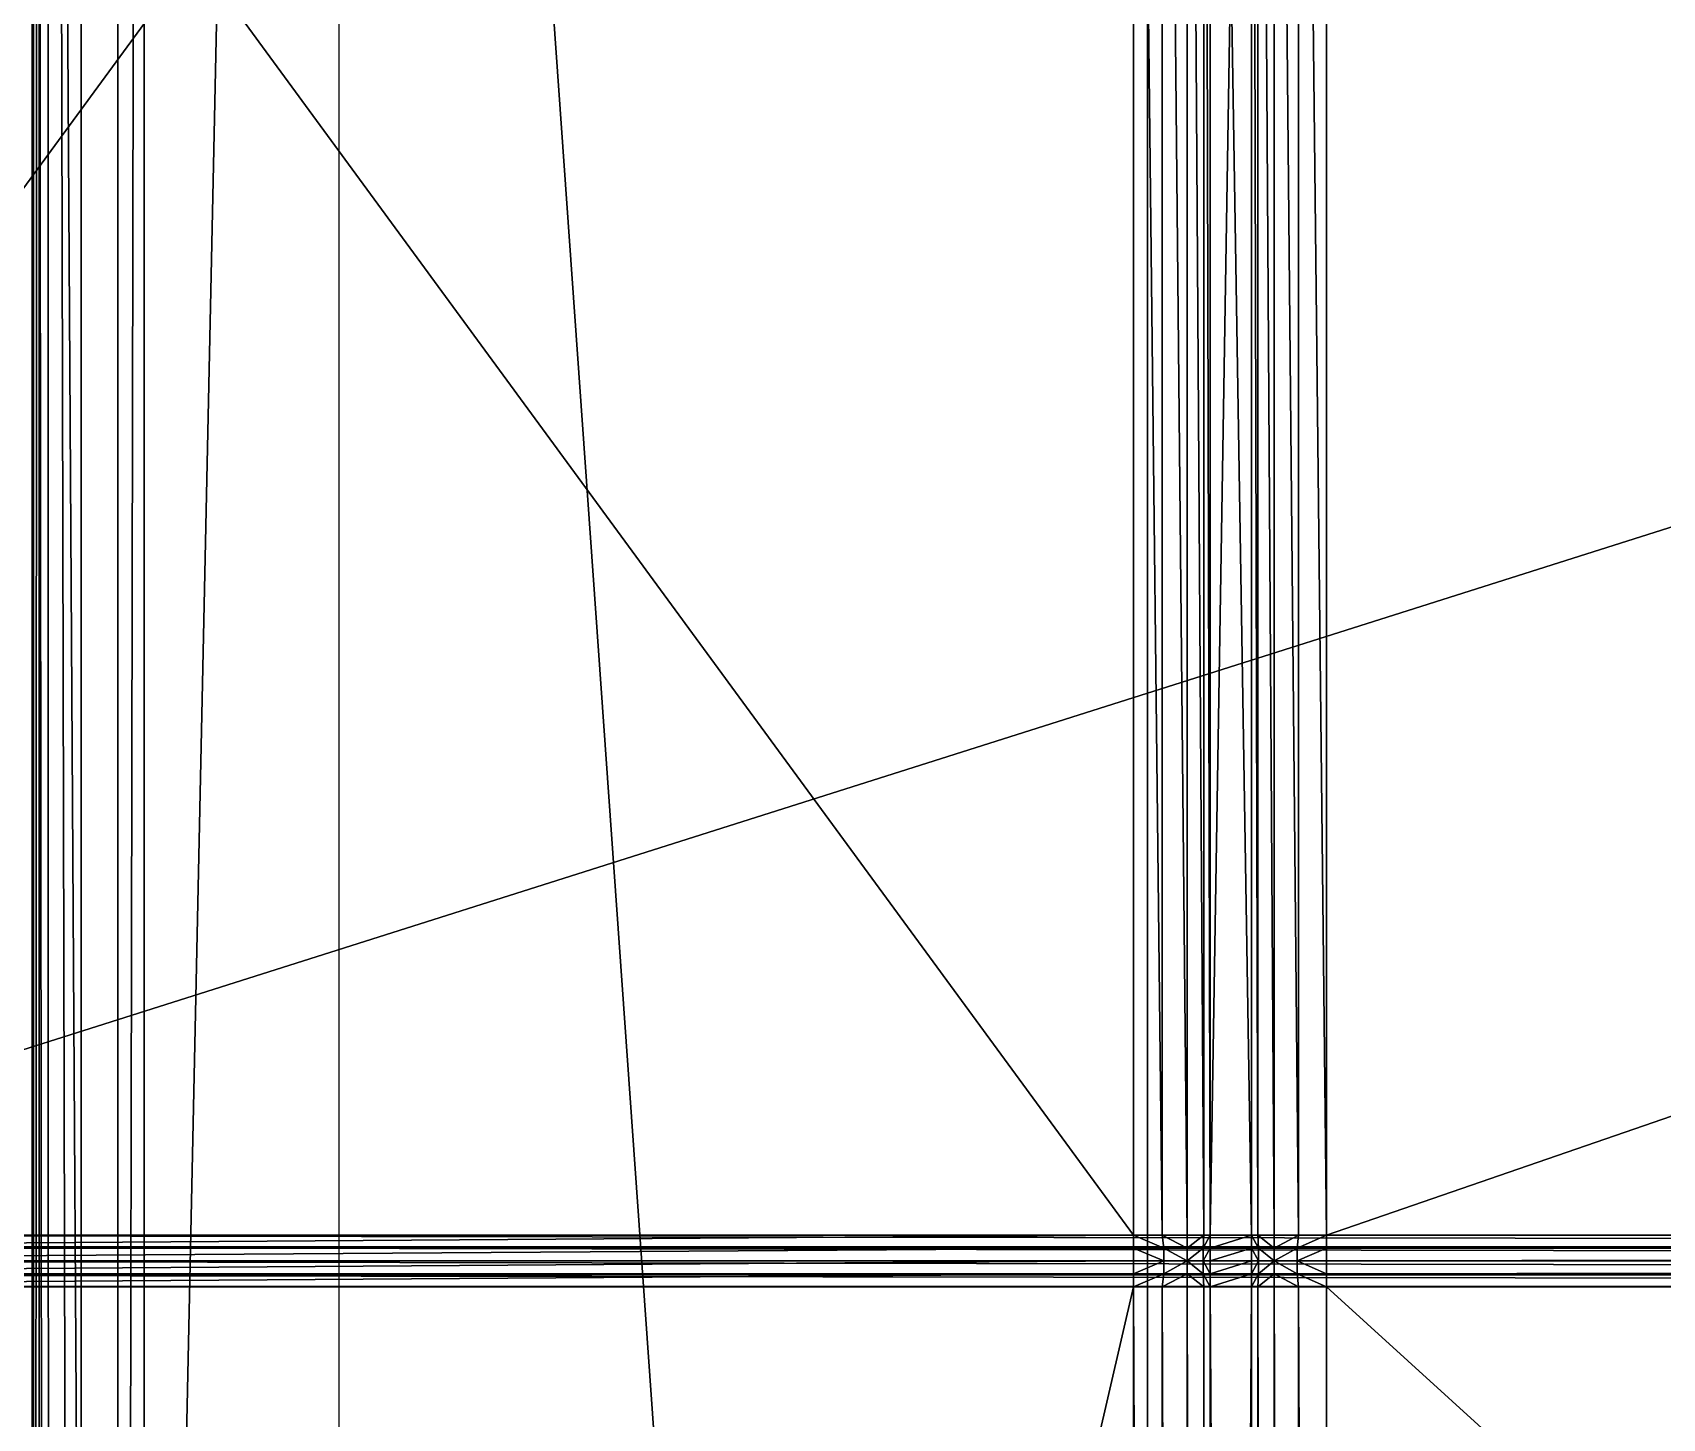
# Model space of a CAD drawing. Extents: x -683 to 86, y -225 to -3.
# Drawn here: x -500.14 to -488.48, y -165.61 to -155.69 of the extents above; entities that cross this region are included whole.
import ezdxf

# ---------------------------------------------------------------- set-up
doc = ezdxf.new("R2010")
doc.units = 0
doc.header["$MEASUREMENT"] = 0
doc.layers.get('0').update_dxf_attribs({"linetype": 'CONTINUOUS'})

msp = doc.modelspace()

# ---------------------------------------------------------------- linework, layer by layer
at = {"color": 252}
for points in [[(-499.531, -214.049, 92.288), (-500.143, -214.049, 97.08), (-500.143, -114.17, 97.08)], [(-499.531, -214.049, 92.288), (-500.143, -114.17, 97.08), (-499.531, -114.17, 92.288)], [(-492.161, -215.62, 34.584), (-499.343, -215.62, 90.815), (-499.343, -114.17, 90.815)], [(-492.161, -215.62, 34.584), (-499.343, -114.17, 90.815), (-492.161, -114.17, 34.584)], [(-499.793, -215.374, 98.63), (-290.08, -200.051, 128.705), (-290.08, -114.373, 128.705)], [(-499.793, -215.374, 98.63), (-290.08, -114.373, 128.705), (-499.793, -114.373, 98.63)]]:
    msp.add_3dface(points, dxfattribs=at)
at = {"color": 254}
msp.add_3dface([(-499.531, -214.049, 92.288), (-499.531, -114.17, 92.288), (-499.343, -114.17, 90.815)], dxfattribs=at)
for points in [[(-499.531, -214.049, 92.288), (-499.343, -114.17, 90.815), (-499.343, -215.62, 90.815)], [(-492.161, -114.17, 34.584), (-492.161, -114.17, 34.584), (-492.161, -215.62, 34.584)], [(-500.093, -114.373, 98.379), (-500.093, -215.417, 98.379), (-500.138, -215.41, 98.477)], [(-500.093, -114.373, 98.379), (-500.138, -215.41, 98.477), (-500.13, -114.373, 98.476)], [(-500.13, -114.373, 98.476), (-500.138, -215.41, 98.477), (-500.028, -215.395, 98.569)], [(-500.13, -114.373, 98.476), (-500.028, -215.395, 98.569), (-500.03, -114.373, 98.569)], [(-500.093, -215.417, 98.379), (-500.093, -114.373, 98.379), (-497.948, -114.373, 96.812)], [(-500.093, -215.417, 98.379), (-497.948, -114.373, 96.812), (-497.948, -215.417, 96.812)], [(-500.03, -114.373, 98.569), (-500.028, -215.395, 98.569), (-499.793, -215.374, 98.63)], [(-500.03, -114.373, 98.569), (-499.793, -215.374, 98.63), (-499.793, -114.373, 98.63)], [(-492.261, -145.959, 31.577), (-505.7, -145.959, 31.775), (-505.7, -164.293, 31.775)], [(-492.261, -145.959, 31.577), (-505.7, -164.293, 31.775), (-492.261, -164.293, 31.577)], [(-446.588, -164.293, 5.55), (-504.396, -164.293, 9.247), (-504.396, -145.959, 9.247)], [(-446.588, -164.293, 5.55), (-504.396, -145.959, 9.247), (-446.588, -145.959, 5.55)], [(-446.588, -145.959, 5.55), (-446.588, -164.293, 5.55), (-504.396, -164.293, 9.247)], [(-446.588, -145.959, 5.55), (-504.396, -164.293, 9.247), (-504.396, -145.959, 9.247)], [(-492.055, -164.293, 31.587), (-492.055, -145.959, 31.587), (-492.261, -145.959, 31.577)], [(-492.055, -164.293, 31.587), (-492.261, -145.959, 31.577), (-492.261, -164.293, 31.577)], [(-492.261, -145.959, 31.577), (-492.261, -164.293, 31.577), (-492.055, -164.293, 31.587)], [(-492.261, -145.959, 31.577), (-492.055, -164.293, 31.587), (-492.055, -145.959, 31.587)], [(-491.878, -164.293, 31.622), (-491.878, -145.959, 31.622), (-492.055, -145.959, 31.587)], [(-491.878, -164.293, 31.622), (-492.055, -145.959, 31.587), (-492.055, -164.293, 31.587)], [(-492.055, -145.959, 31.587), (-492.055, -164.293, 31.587), (-491.878, -164.293, 31.622)], [(-492.055, -145.959, 31.587), (-491.878, -164.293, 31.622), (-491.878, -145.959, 31.622)], [(-491.758, -164.293, 31.676), (-491.758, -145.959, 31.676), (-491.878, -145.959, 31.622)], [(-491.758, -164.293, 31.676), (-491.878, -145.959, 31.622), (-491.878, -164.293, 31.622)], [(-491.878, -145.959, 31.622), (-491.878, -164.293, 31.622), (-491.758, -164.293, 31.676)], [(-491.878, -145.959, 31.622), (-491.758, -164.293, 31.676), (-491.758, -145.959, 31.676)], [(-491.712, -164.293, 31.742), (-491.712, -145.959, 31.742), (-491.758, -145.959, 31.676)], [(-491.712, -164.293, 31.742), (-491.758, -145.959, 31.676), (-491.758, -164.293, 31.676)], [(-491.758, -145.959, 31.676), (-491.758, -164.293, 31.676), (-491.712, -164.293, 31.742)], [(-491.758, -145.959, 31.676), (-491.712, -164.293, 31.742), (-491.712, -145.959, 31.742)], [(-491.712, -164.293, 31.742), (-491.416, -164.293, 35.723), (-491.416, -145.959, 35.723)], [(-491.712, -164.293, 31.742), (-491.416, -145.959, 35.723), (-491.712, -145.959, 31.742)], [(-491.371, -164.293, 35.787), (-491.371, -145.959, 35.787), (-491.416, -145.959, 35.723)], [(-491.371, -164.293, 35.787), (-491.416, -145.959, 35.723), (-491.416, -164.293, 35.723)], [(-491.416, -145.959, 35.723), (-491.416, -164.293, 35.723), (-491.371, -164.293, 35.787)], [(-491.416, -145.959, 35.723), (-491.371, -164.293, 35.787), (-491.371, -145.959, 35.787)], [(-491.254, -164.293, 35.835), (-491.254, -145.959, 35.835), (-491.371, -145.959, 35.787)], [(-491.254, -164.293, 35.835), (-491.371, -145.959, 35.787), (-491.371, -164.293, 35.787)], [(-491.371, -145.959, 35.787), (-491.371, -164.293, 35.787), (-491.254, -164.293, 35.835)], [(-491.371, -145.959, 35.787), (-491.254, -164.293, 35.835), (-491.254, -145.959, 35.835)], [(-491.081, -164.293, 35.86), (-491.081, -145.959, 35.86), (-491.254, -145.959, 35.835)], [(-491.081, -164.293, 35.86), (-491.254, -145.959, 35.835), (-491.254, -164.293, 35.835)], [(-491.254, -145.959, 35.835), (-491.254, -164.293, 35.835), (-491.081, -164.293, 35.86)], [(-491.254, -145.959, 35.835), (-491.081, -164.293, 35.86), (-491.081, -145.959, 35.86)], [(-490.88, -164.293, 35.858), (-490.88, -145.959, 35.858), (-491.081, -145.959, 35.86)], [(-490.88, -164.293, 35.858), (-491.081, -145.959, 35.86), (-491.081, -164.293, 35.86)], [(-491.081, -145.959, 35.86), (-491.081, -164.293, 35.86), (-490.88, -164.293, 35.858)], [(-491.081, -145.959, 35.86), (-490.88, -164.293, 35.858), (-490.88, -145.959, 35.858)], [(-490.88, -164.293, 35.858), (-437.728, -164.293, 31.908), (-437.728, -145.959, 31.908)], [(-490.88, -164.293, 35.858), (-437.728, -145.959, 31.908), (-490.88, -145.959, 35.858)], [(-490.88, -145.959, 35.858), (-490.88, -164.293, 35.858), (-437.728, -164.293, 31.908)], [(-490.88, -145.959, 35.858), (-437.728, -164.293, 31.908), (-437.728, -145.959, 31.908)], [(-505.7, -164.386, 31.775), (-492.261, -164.386, 31.577), (-492.261, -164.293, 31.577)], [(-505.7, -164.386, 31.775), (-492.261, -164.293, 31.577), (-505.7, -164.293, 31.775)], [(-492.261, -164.293, 31.577), (-505.7, -164.293, 31.775), (-505.7, -164.386, 31.775)], [(-492.261, -164.293, 31.577), (-505.7, -164.386, 31.775), (-492.261, -164.386, 31.577)], [(-446.589, -164.378, 5.551), (-504.398, -164.378, 9.248), (-504.396, -164.293, 9.247)], [(-504.396, -164.293, 9.247), (-446.589, -164.378, 5.551), (-504.398, -164.378, 9.248)], [(-446.589, -164.378, 5.551), (-504.396, -164.293, 9.247), (-446.588, -164.293, 5.55)], [(-504.396, -164.293, 9.247), (-446.588, -164.293, 5.55), (-446.589, -164.378, 5.551)], [(-492.261, -164.293, 31.577), (-492.261, -164.386, 31.577), (-492.045, -164.386, 31.588)], [(-492.261, -164.293, 31.577), (-492.045, -164.386, 31.588), (-492.055, -164.293, 31.587)], [(-492.261, -164.293, 31.577), (-492.261, -164.386, 31.577), (-492.045, -164.386, 31.588)], [(-492.261, -164.293, 31.577), (-492.045, -164.386, 31.588), (-492.055, -164.293, 31.587)], [(-492.055, -164.293, 31.587), (-492.045, -164.386, 31.588), (-491.878, -164.386, 31.622)], [(-492.055, -164.293, 31.587), (-491.878, -164.386, 31.622), (-491.878, -164.293, 31.622)], [(-492.055, -164.293, 31.587), (-492.045, -164.386, 31.588), (-491.878, -164.386, 31.622)], [(-492.055, -164.293, 31.587), (-491.878, -164.386, 31.622), (-491.878, -164.293, 31.622)], [(-491.758, -164.293, 31.676), (-491.878, -164.293, 31.622), (-491.878, -164.386, 31.622)], [(-491.758, -164.293, 31.676), (-491.878, -164.386, 31.622), (-491.762, -164.386, 31.673)], [(-491.758, -164.293, 31.676), (-491.878, -164.293, 31.622), (-491.878, -164.386, 31.622)], [(-491.758, -164.293, 31.676), (-491.878, -164.386, 31.622), (-491.762, -164.386, 31.673)], [(-491.712, -164.293, 31.742), (-491.758, -164.293, 31.676), (-491.762, -164.386, 31.673)], [(-491.712, -164.293, 31.742), (-491.762, -164.386, 31.673), (-491.712, -164.386, 31.742)], [(-491.712, -164.293, 31.742), (-491.758, -164.293, 31.676), (-491.762, -164.386, 31.673)], [(-491.712, -164.293, 31.742), (-491.762, -164.386, 31.673), (-491.712, -164.386, 31.742)], [(-491.712, -164.386, 31.742), (-491.416, -164.386, 35.723), (-491.416, -164.293, 35.723)], [(-491.712, -164.386, 31.742), (-491.416, -164.293, 35.723), (-491.712, -164.293, 31.742)], [(-491.416, -164.293, 35.723), (-491.712, -164.293, 31.742), (-491.712, -164.386, 31.742)], [(-491.416, -164.293, 35.723), (-491.712, -164.386, 31.742), (-491.416, -164.386, 35.723)], [(-491.416, -164.293, 35.723), (-491.416, -164.386, 35.723), (-491.367, -164.386, 35.789)], [(-491.416, -164.293, 35.723), (-491.367, -164.386, 35.789), (-491.371, -164.293, 35.787)], [(-491.416, -164.293, 35.723), (-491.416, -164.386, 35.723), (-491.367, -164.386, 35.789)], [(-491.416, -164.293, 35.723), (-491.367, -164.386, 35.789), (-491.371, -164.293, 35.787)], [(-491.371, -164.293, 35.787), (-491.367, -164.386, 35.789), (-491.254, -164.386, 35.835)], [(-491.371, -164.293, 35.787), (-491.254, -164.386, 35.835), (-491.254, -164.293, 35.835)], [(-491.371, -164.293, 35.787), (-491.367, -164.386, 35.789), (-491.254, -164.386, 35.835)], [(-491.371, -164.293, 35.787), (-491.254, -164.386, 35.835), (-491.254, -164.293, 35.835)], [(-491.081, -164.293, 35.86), (-491.254, -164.293, 35.835), (-491.254, -164.386, 35.835)], [(-491.081, -164.293, 35.86), (-491.254, -164.386, 35.835), (-491.091, -164.386, 35.859)], [(-491.081, -164.293, 35.86), (-491.254, -164.293, 35.835), (-491.254, -164.386, 35.835)], [(-491.081, -164.293, 35.86), (-491.254, -164.386, 35.835), (-491.091, -164.386, 35.859)], [(-490.88, -164.293, 35.858), (-491.081, -164.293, 35.86), (-491.091, -164.386, 35.859)], [(-490.88, -164.293, 35.858), (-491.091, -164.386, 35.859), (-490.88, -164.386, 35.858)], [(-490.88, -164.293, 35.858), (-491.081, -164.293, 35.86), (-491.091, -164.386, 35.859)], [(-490.88, -164.293, 35.858), (-491.091, -164.386, 35.859), (-490.88, -164.386, 35.858)], [(-490.88, -164.386, 35.858), (-437.728, -164.386, 31.908), (-437.728, -164.293, 31.908)], [(-490.88, -164.386, 35.858), (-437.728, -164.293, 31.908), (-490.88, -164.293, 35.858)], [(-437.728, -164.293, 31.908), (-490.88, -164.293, 35.858), (-490.88, -164.386, 35.858)], [(-437.728, -164.293, 31.908), (-490.88, -164.386, 35.858), (-437.728, -164.386, 31.908)], [(-505.7, -164.478, 31.775), (-492.261, -164.478, 31.577), (-492.261, -164.386, 31.577)], [(-505.7, -164.478, 31.775), (-492.261, -164.386, 31.577), (-505.7, -164.386, 31.775)], [(-492.261, -164.386, 31.577), (-505.7, -164.386, 31.775), (-505.7, -164.478, 31.775)], [(-492.261, -164.386, 31.577), (-505.7, -164.478, 31.775), (-492.261, -164.478, 31.577)], [(-446.59, -164.478, 5.555), (-504.398, -164.478, 9.252), (-504.398, -164.378, 9.248)], [(-446.59, -164.478, 5.555), (-504.398, -164.378, 9.248), (-446.589, -164.378, 5.551)], [(-504.398, -164.378, 9.248), (-446.589, -164.378, 5.551), (-446.59, -164.478, 5.555)], [(-504.398, -164.378, 9.248), (-446.59, -164.478, 5.555), (-504.398, -164.478, 9.252)], [(-492.261, -164.386, 31.577), (-492.261, -164.478, 31.577), (-492.045, -164.478, 31.588)], [(-492.261, -164.386, 31.577), (-492.045, -164.478, 31.588), (-492.045, -164.386, 31.588)], [(-492.261, -164.386, 31.577), (-492.261, -164.478, 31.577), (-492.045, -164.478, 31.588)], [(-492.261, -164.386, 31.577), (-492.045, -164.478, 31.588), (-492.045, -164.386, 31.588)], [(-492.045, -164.386, 31.588), (-492.045, -164.478, 31.588), (-491.878, -164.478, 31.622)], [(-492.045, -164.386, 31.588), (-491.878, -164.478, 31.622), (-491.878, -164.386, 31.622)], [(-492.045, -164.386, 31.588), (-492.045, -164.478, 31.588), (-491.878, -164.478, 31.622)], [(-492.045, -164.386, 31.588), (-491.878, -164.478, 31.622), (-491.878, -164.386, 31.622)], [(-491.762, -164.386, 31.673), (-491.878, -164.386, 31.622), (-491.878, -164.478, 31.622)], [(-491.762, -164.386, 31.673), (-491.878, -164.478, 31.622), (-491.762, -164.478, 31.673)], [(-491.762, -164.386, 31.673), (-491.878, -164.386, 31.622), (-491.878, -164.478, 31.622)], [(-491.762, -164.386, 31.673), (-491.878, -164.478, 31.622), (-491.762, -164.478, 31.673)], [(-491.712, -164.386, 31.742), (-491.762, -164.386, 31.673), (-491.762, -164.478, 31.673)], [(-491.712, -164.386, 31.742), (-491.762, -164.478, 31.673), (-491.712, -164.478, 31.742)], [(-491.712, -164.386, 31.742), (-491.762, -164.386, 31.673), (-491.762, -164.478, 31.673)], [(-491.712, -164.386, 31.742), (-491.762, -164.478, 31.673), (-491.712, -164.478, 31.742)], [(-491.712, -164.478, 31.742), (-491.416, -164.478, 35.723), (-491.416, -164.386, 35.723)], [(-491.712, -164.478, 31.742), (-491.416, -164.386, 35.723), (-491.712, -164.386, 31.742)], [(-491.416, -164.386, 35.723), (-491.712, -164.386, 31.742), (-491.712, -164.478, 31.742)], [(-491.416, -164.386, 35.723), (-491.712, -164.478, 31.742), (-491.416, -164.478, 35.723)], [(-491.416, -164.386, 35.723), (-491.416, -164.478, 35.723), (-491.367, -164.478, 35.789)], [(-491.416, -164.386, 35.723), (-491.367, -164.478, 35.789), (-491.367, -164.386, 35.789)], [(-491.416, -164.386, 35.723), (-491.416, -164.478, 35.723), (-491.367, -164.478, 35.789)], [(-491.416, -164.386, 35.723), (-491.367, -164.478, 35.789), (-491.367, -164.386, 35.789)], [(-491.367, -164.386, 35.789), (-491.367, -164.478, 35.789), (-491.254, -164.478, 35.835)], [(-491.367, -164.386, 35.789), (-491.254, -164.478, 35.835), (-491.254, -164.386, 35.835)], [(-491.367, -164.386, 35.789), (-491.367, -164.478, 35.789), (-491.254, -164.478, 35.835)], [(-491.367, -164.386, 35.789), (-491.254, -164.478, 35.835), (-491.254, -164.386, 35.835)], [(-491.091, -164.386, 35.859), (-491.254, -164.386, 35.835), (-491.254, -164.478, 35.835)], [(-491.091, -164.386, 35.859), (-491.254, -164.478, 35.835), (-491.091, -164.478, 35.859)], [(-491.091, -164.386, 35.859), (-491.254, -164.386, 35.835), (-491.254, -164.478, 35.835)], [(-491.091, -164.386, 35.859), (-491.254, -164.478, 35.835), (-491.091, -164.478, 35.859)], [(-490.88, -164.386, 35.858), (-491.091, -164.386, 35.859), (-491.091, -164.478, 35.859)], [(-490.88, -164.386, 35.858), (-491.091, -164.478, 35.859), (-490.88, -164.478, 35.858)], [(-490.88, -164.386, 35.858), (-491.091, -164.386, 35.859), (-491.091, -164.478, 35.859)], [(-490.88, -164.386, 35.858), (-491.091, -164.478, 35.859), (-490.88, -164.478, 35.858)], [(-490.88, -164.478, 35.858), (-437.728, -164.478, 31.908), (-437.728, -164.386, 31.908)], [(-490.88, -164.478, 35.858), (-437.728, -164.386, 31.908), (-490.88, -164.386, 35.858)], [(-437.728, -164.386, 31.908), (-490.88, -164.386, 35.858), (-490.88, -164.478, 35.858)], [(-437.728, -164.386, 31.908), (-490.88, -164.478, 35.858), (-437.728, -164.478, 31.908)], [(-505.7, -164.571, 31.775), (-492.261, -164.571, 31.577), (-492.261, -164.478, 31.577)], [(-505.7, -164.571, 31.775), (-492.261, -164.478, 31.577), (-505.7, -164.478, 31.775)], [(-492.261, -164.478, 31.577), (-505.7, -164.478, 31.775), (-505.7, -164.571, 31.775)], [(-492.261, -164.478, 31.577), (-505.7, -164.571, 31.775), (-492.261, -164.571, 31.577)], [(-505.7, -164.663, 31.775), (-492.261, -164.663, 31.577), (-492.261, -164.571, 31.577)], [(-505.7, -164.663, 31.775), (-492.261, -164.571, 31.577), (-505.7, -164.571, 31.775)], [(-492.261, -164.571, 31.577), (-505.7, -164.571, 31.775), (-505.7, -164.663, 31.775)], [(-492.261, -164.571, 31.577), (-505.7, -164.663, 31.775), (-492.261, -164.663, 31.577)], [(-446.589, -164.578, 5.56), (-504.398, -164.578, 9.258), (-504.398, -164.478, 9.252)], [(-446.589, -164.578, 5.56), (-504.398, -164.478, 9.252), (-446.59, -164.478, 5.555)], [(-504.398, -164.478, 9.252), (-446.59, -164.478, 5.555), (-446.589, -164.578, 5.56)], [(-504.398, -164.478, 9.252), (-446.589, -164.578, 5.56), (-504.398, -164.578, 9.258)], [(-446.588, -164.662, 5.567), (-504.396, -164.662, 9.264), (-504.398, -164.578, 9.258)], [(-446.588, -164.662, 5.567), (-504.398, -164.578, 9.258), (-446.589, -164.578, 5.56)], [(-504.398, -164.578, 9.258), (-446.589, -164.578, 5.56), (-446.588, -164.662, 5.567)], [(-504.398, -164.578, 9.258), (-446.588, -164.662, 5.567), (-504.396, -164.662, 9.264)], [(-492.261, -164.571, 31.577), (-492.045, -164.571, 31.588), (-492.045, -164.478, 31.588)], [(-492.261, -164.571, 31.577), (-492.045, -164.478, 31.588), (-492.261, -164.478, 31.577)], [(-492.261, -164.571, 31.577), (-492.045, -164.571, 31.588), (-492.045, -164.478, 31.588)], [(-492.261, -164.571, 31.577), (-492.045, -164.478, 31.588), (-492.261, -164.478, 31.577)], [(-492.261, -164.663, 31.577), (-492.055, -164.663, 31.587), (-492.045, -164.571, 31.588)], [(-492.261, -164.663, 31.577), (-492.045, -164.571, 31.588), (-492.261, -164.571, 31.577)], [(-492.261, -164.663, 31.577), (-492.055, -164.663, 31.587), (-492.045, -164.571, 31.588)], [(-492.261, -164.663, 31.577), (-492.045, -164.571, 31.588), (-492.261, -164.571, 31.577)], [(-492.055, -164.663, 31.587), (-491.878, -164.663, 31.622), (-491.878, -164.571, 31.622)], [(-492.055, -164.663, 31.587), (-491.878, -164.571, 31.622), (-492.045, -164.571, 31.588)], [(-492.055, -164.663, 31.587), (-491.878, -164.663, 31.622), (-491.878, -164.571, 31.622)], [(-492.055, -164.663, 31.587), (-491.878, -164.571, 31.622), (-492.045, -164.571, 31.588)], [(-492.045, -164.571, 31.588), (-491.878, -164.571, 31.622), (-491.878, -164.478, 31.622)], [(-492.045, -164.571, 31.588), (-491.878, -164.478, 31.622), (-492.045, -164.478, 31.588)], [(-492.045, -164.571, 31.588), (-491.878, -164.571, 31.622), (-491.878, -164.478, 31.622)], [(-492.045, -164.571, 31.588), (-491.878, -164.478, 31.622), (-492.045, -164.478, 31.588)], [(-491.762, -164.571, 31.673), (-491.762, -164.478, 31.673), (-491.878, -164.478, 31.622)], [(-491.762, -164.571, 31.673), (-491.878, -164.478, 31.622), (-491.878, -164.571, 31.622)], [(-491.762, -164.571, 31.673), (-491.762, -164.478, 31.673), (-491.878, -164.478, 31.622)], [(-491.762, -164.571, 31.673), (-491.878, -164.478, 31.622), (-491.878, -164.571, 31.622)], [(-491.758, -164.663, 31.676), (-491.762, -164.571, 31.673), (-491.878, -164.571, 31.622)], [(-491.758, -164.663, 31.676), (-491.878, -164.571, 31.622), (-491.878, -164.663, 31.622)], [(-491.758, -164.663, 31.676), (-491.762, -164.571, 31.673), (-491.878, -164.571, 31.622)], [(-491.758, -164.663, 31.676), (-491.878, -164.571, 31.622), (-491.878, -164.663, 31.622)], [(-491.712, -164.571, 31.742), (-491.712, -164.478, 31.742), (-491.762, -164.478, 31.673)], [(-491.712, -164.571, 31.742), (-491.762, -164.478, 31.673), (-491.762, -164.571, 31.673)], [(-491.712, -164.571, 31.742), (-491.712, -164.478, 31.742), (-491.762, -164.478, 31.673)], [(-491.712, -164.571, 31.742), (-491.762, -164.478, 31.673), (-491.762, -164.571, 31.673)], [(-491.712, -164.663, 31.742), (-491.712, -164.571, 31.742), (-491.762, -164.571, 31.673)], [(-491.712, -164.663, 31.742), (-491.762, -164.571, 31.673), (-491.758, -164.663, 31.676)], [(-491.712, -164.663, 31.742), (-491.712, -164.571, 31.742), (-491.762, -164.571, 31.673)], [(-491.712, -164.663, 31.742), (-491.762, -164.571, 31.673), (-491.758, -164.663, 31.676)], [(-491.712, -164.571, 31.742), (-491.416, -164.571, 35.723), (-491.416, -164.478, 35.723)], [(-491.712, -164.571, 31.742), (-491.416, -164.478, 35.723), (-491.712, -164.478, 31.742)], [(-491.416, -164.478, 35.723), (-491.712, -164.478, 31.742), (-491.712, -164.571, 31.742)], [(-491.416, -164.478, 35.723), (-491.712, -164.571, 31.742), (-491.416, -164.571, 35.723)], [(-491.712, -164.663, 31.742), (-491.416, -164.663, 35.723), (-491.416, -164.571, 35.723)], [(-491.712, -164.663, 31.742), (-491.416, -164.571, 35.723), (-491.712, -164.571, 31.742)], [(-491.416, -164.571, 35.723), (-491.712, -164.571, 31.742), (-491.712, -164.663, 31.742)], [(-491.416, -164.571, 35.723), (-491.712, -164.663, 31.742), (-491.416, -164.663, 35.723)], [(-491.416, -164.571, 35.723), (-491.367, -164.571, 35.789), (-491.367, -164.478, 35.789)], [(-491.416, -164.571, 35.723), (-491.367, -164.478, 35.789), (-491.416, -164.478, 35.723)], [(-491.416, -164.571, 35.723), (-491.367, -164.571, 35.789), (-491.367, -164.478, 35.789)], [(-491.416, -164.571, 35.723), (-491.367, -164.478, 35.789), (-491.416, -164.478, 35.723)], [(-491.416, -164.663, 35.723), (-491.371, -164.663, 35.787), (-491.367, -164.571, 35.789)], [(-491.416, -164.663, 35.723), (-491.367, -164.571, 35.789), (-491.416, -164.571, 35.723)], [(-491.416, -164.663, 35.723), (-491.371, -164.663, 35.787), (-491.367, -164.571, 35.789)], [(-491.416, -164.663, 35.723), (-491.367, -164.571, 35.789), (-491.416, -164.571, 35.723)], [(-491.371, -164.663, 35.787), (-491.254, -164.663, 35.835), (-491.254, -164.571, 35.835)], [(-491.371, -164.663, 35.787), (-491.254, -164.571, 35.835), (-491.367, -164.571, 35.789)], [(-491.371, -164.663, 35.787), (-491.254, -164.663, 35.835), (-491.254, -164.571, 35.835)], [(-491.371, -164.663, 35.787), (-491.254, -164.571, 35.835), (-491.367, -164.571, 35.789)], [(-491.367, -164.571, 35.789), (-491.254, -164.571, 35.835), (-491.254, -164.478, 35.835)], [(-491.367, -164.571, 35.789), (-491.254, -164.478, 35.835), (-491.367, -164.478, 35.789)], [(-491.367, -164.571, 35.789), (-491.254, -164.571, 35.835), (-491.254, -164.478, 35.835)], [(-491.367, -164.571, 35.789), (-491.254, -164.478, 35.835), (-491.367, -164.478, 35.789)], [(-491.091, -164.571, 35.859), (-491.091, -164.478, 35.859), (-491.254, -164.478, 35.835)], [(-491.091, -164.571, 35.859), (-491.254, -164.478, 35.835), (-491.254, -164.571, 35.835)], [(-491.091, -164.571, 35.859), (-491.091, -164.478, 35.859), (-491.254, -164.478, 35.835)], [(-491.091, -164.571, 35.859), (-491.254, -164.478, 35.835), (-491.254, -164.571, 35.835)], [(-491.081, -164.663, 35.86), (-491.091, -164.571, 35.859), (-491.254, -164.571, 35.835)], [(-491.081, -164.663, 35.86), (-491.254, -164.571, 35.835), (-491.254, -164.663, 35.835)], [(-491.081, -164.663, 35.86), (-491.091, -164.571, 35.859), (-491.254, -164.571, 35.835)], [(-491.081, -164.663, 35.86), (-491.254, -164.571, 35.835), (-491.254, -164.663, 35.835)], [(-490.88, -164.571, 35.858), (-490.88, -164.478, 35.858), (-491.091, -164.478, 35.859)], [(-490.88, -164.571, 35.858), (-491.091, -164.478, 35.859), (-491.091, -164.571, 35.859)], [(-490.88, -164.571, 35.858), (-490.88, -164.478, 35.858), (-491.091, -164.478, 35.859)], [(-490.88, -164.571, 35.858), (-491.091, -164.478, 35.859), (-491.091, -164.571, 35.859)], [(-490.88, -164.663, 35.858), (-490.88, -164.571, 35.858), (-491.091, -164.571, 35.859)], [(-490.88, -164.663, 35.858), (-491.091, -164.571, 35.859), (-491.081, -164.663, 35.86)], [(-490.88, -164.663, 35.858), (-490.88, -164.571, 35.858), (-491.091, -164.571, 35.859)], [(-490.88, -164.663, 35.858), (-491.091, -164.571, 35.859), (-491.081, -164.663, 35.86)], [(-490.88, -164.571, 35.858), (-437.728, -164.571, 31.908), (-437.728, -164.478, 31.908)], [(-490.88, -164.571, 35.858), (-437.728, -164.478, 31.908), (-490.88, -164.478, 35.858)], [(-437.728, -164.478, 31.908), (-490.88, -164.478, 35.858), (-490.88, -164.571, 35.858)], [(-437.728, -164.478, 31.908), (-490.88, -164.571, 35.858), (-437.728, -164.571, 31.908)], [(-490.88, -164.663, 35.858), (-437.728, -164.663, 31.908), (-437.728, -164.571, 31.908)], [(-490.88, -164.663, 35.858), (-437.728, -164.571, 31.908), (-490.88, -164.571, 35.858)], [(-437.728, -164.571, 31.908), (-490.88, -164.571, 35.858), (-490.88, -164.663, 35.858)], [(-437.728, -164.571, 31.908), (-490.88, -164.663, 35.858), (-437.728, -164.663, 31.908)], [(-504.396, -164.662, 9.264), (-446.588, -164.662, 5.567), (-446.588, -223.392, 11.154)], [(-504.396, -164.662, 9.264), (-446.588, -223.392, 11.154), (-504.396, -223.392, 14.851)], [(-504.396, -223.392, 14.851), (-504.396, -164.662, 9.264), (-446.588, -164.662, 5.567)], [(-504.396, -223.392, 14.851), (-446.588, -164.662, 5.567), (-446.588, -223.392, 11.154)], [(-492.055, -213.134, 31.587), (-492.055, -164.663, 31.587), (-492.261, -164.663, 31.577)], [(-492.261, -164.663, 31.577), (-492.261, -213.166, 31.577), (-492.055, -213.134, 31.587)], [(-492.261, -164.663, 31.577), (-492.055, -213.134, 31.587), (-492.055, -164.663, 31.587)], [(-491.878, -213.095, 31.622), (-491.878, -164.663, 31.622), (-492.055, -164.663, 31.587)], [(-491.878, -213.095, 31.622), (-492.055, -164.663, 31.587), (-492.055, -213.134, 31.587)], [(-492.055, -164.663, 31.587), (-492.055, -213.134, 31.587), (-491.878, -213.095, 31.622)], [(-492.055, -164.663, 31.587), (-491.878, -213.095, 31.622), (-491.878, -164.663, 31.622)], [(-491.758, -213.056, 31.676), (-491.758, -164.663, 31.676), (-491.878, -164.663, 31.622)], [(-491.758, -213.056, 31.676), (-491.878, -164.663, 31.622), (-491.878, -213.095, 31.622)], [(-491.878, -164.663, 31.622), (-491.878, -213.095, 31.622), (-491.758, -213.056, 31.676)], [(-491.878, -164.663, 31.622), (-491.758, -213.056, 31.676), (-491.758, -164.663, 31.676)], [(-491.712, -213.024, 31.742), (-491.712, -164.663, 31.742), (-491.758, -164.663, 31.676)], [(-491.712, -213.024, 31.742), (-491.758, -164.663, 31.676), (-491.758, -213.056, 31.676)], [(-491.758, -164.663, 31.676), (-491.758, -213.056, 31.676), (-491.712, -213.024, 31.742)], [(-491.758, -164.663, 31.676), (-491.712, -213.024, 31.742), (-491.712, -164.663, 31.742)], [(-491.712, -164.663, 31.742), (-491.416, -213.024, 35.723), (-491.416, -164.663, 35.723)], [(-491.712, -213.024, 31.742), (-491.416, -213.024, 35.723), (-491.416, -164.663, 35.723)], [(-491.373, -213.024, 35.787), (-491.371, -164.663, 35.787), (-491.416, -164.663, 35.723)], [(-491.373, -213.024, 35.787), (-491.416, -164.663, 35.723), (-491.416, -213.024, 35.723)], [(-491.416, -164.663, 35.723), (-491.416, -213.024, 35.723), (-491.373, -213.024, 35.787)], [(-491.416, -164.663, 35.723), (-491.373, -213.024, 35.787), (-491.371, -164.663, 35.787)], [(-491.256, -213.024, 35.836), (-491.371, -164.663, 35.787), (-491.373, -213.024, 35.787)], [(-491.371, -164.663, 35.787), (-491.373, -213.024, 35.787), (-491.256, -213.024, 35.836)], [(-491.256, -213.024, 35.836), (-491.254, -164.663, 35.835), (-491.371, -164.663, 35.787)], [(-491.371, -164.663, 35.787), (-491.256, -213.024, 35.836), (-491.254, -164.663, 35.835)], [(-491.083, -213.024, 35.86), (-491.254, -164.663, 35.835), (-491.256, -213.024, 35.836)], [(-491.254, -164.663, 35.835), (-491.256, -213.024, 35.836), (-491.083, -213.024, 35.86)], [(-491.083, -213.024, 35.86), (-491.081, -164.663, 35.86), (-491.254, -164.663, 35.835)], [(-491.254, -164.663, 35.835), (-491.083, -213.024, 35.86), (-491.081, -164.663, 35.86)], [(-490.88, -213.024, 35.858), (-491.081, -164.663, 35.86), (-491.083, -213.024, 35.86)], [(-491.081, -164.663, 35.86), (-491.083, -213.024, 35.86), (-490.88, -213.024, 35.858)], [(-490.88, -213.024, 35.858), (-490.88, -164.663, 35.858), (-491.081, -164.663, 35.86)], [(-491.081, -164.663, 35.86), (-490.88, -213.024, 35.858), (-490.88, -164.663, 35.858)], [(-490.88, -164.663, 35.858), (-490.88, -213.024, 35.858), (-437.728, -213.024, 31.908)], [(-490.88, -164.663, 35.858), (-437.728, -213.024, 31.908), (-437.728, -164.663, 31.908)], [(-490.88, -213.024, 35.858), (-437.728, -213.024, 31.908), (-437.728, -164.663, 31.908)], [(-490.88, -213.024, 35.858), (-437.728, -164.663, 31.908), (-490.88, -164.663, 35.858)]]:
    msp.add_3dface(points)
at = {"color": 253, "true_color": 0x8f95b4}
for points in [[(-492.161, -114.17, 34.584), (-492.161, -215.62, 34.584), (-492.161, -215.62, 34.584)], [(-492.261, -164.293, 31.577), (-492.261, -145.959, 31.577), (-505.7, -145.959, 31.775)], [(-492.261, -164.293, 31.577), (-505.7, -145.959, 31.775), (-505.7, -164.293, 31.775)], [(-491.712, -145.959, 31.742), (-491.712, -164.293, 31.742), (-491.416, -164.293, 35.723)], [(-491.712, -145.959, 31.742), (-491.416, -164.293, 35.723), (-491.416, -145.959, 35.723)], [(-492.261, -164.663, 31.577), (-505.7, -222.768, 31.775), (-492.261, -213.166, 31.577)], [(-491.712, -164.663, 31.742), (-491.712, -213.024, 31.742), (-491.416, -213.024, 35.723)], [(-491.712, -213.024, 31.742), (-491.416, -164.663, 35.723), (-491.712, -164.663, 31.742)]]:
    msp.add_3dface(points, dxfattribs=at)
at = {"color": 197, "true_color": 0x5f5576}
for points in [[(-492.261, -213.166, 31.577), (-492.261, -164.663, 31.577), (-505.7, -164.663, 31.775)], [(-492.261, -213.166, 31.577), (-505.7, -164.663, 31.775), (-505.7, -222.768, 31.775)], [(-492.261, -164.663, 31.577), (-505.7, -164.663, 31.775), (-505.7, -222.768, 31.775)], [(-492.055, -213.134, 31.587), (-492.261, -164.663, 31.577), (-492.261, -213.166, 31.577)]]:
    msp.add_3dface(points, dxfattribs=at)

doc.saveas('drawing.dxf')
